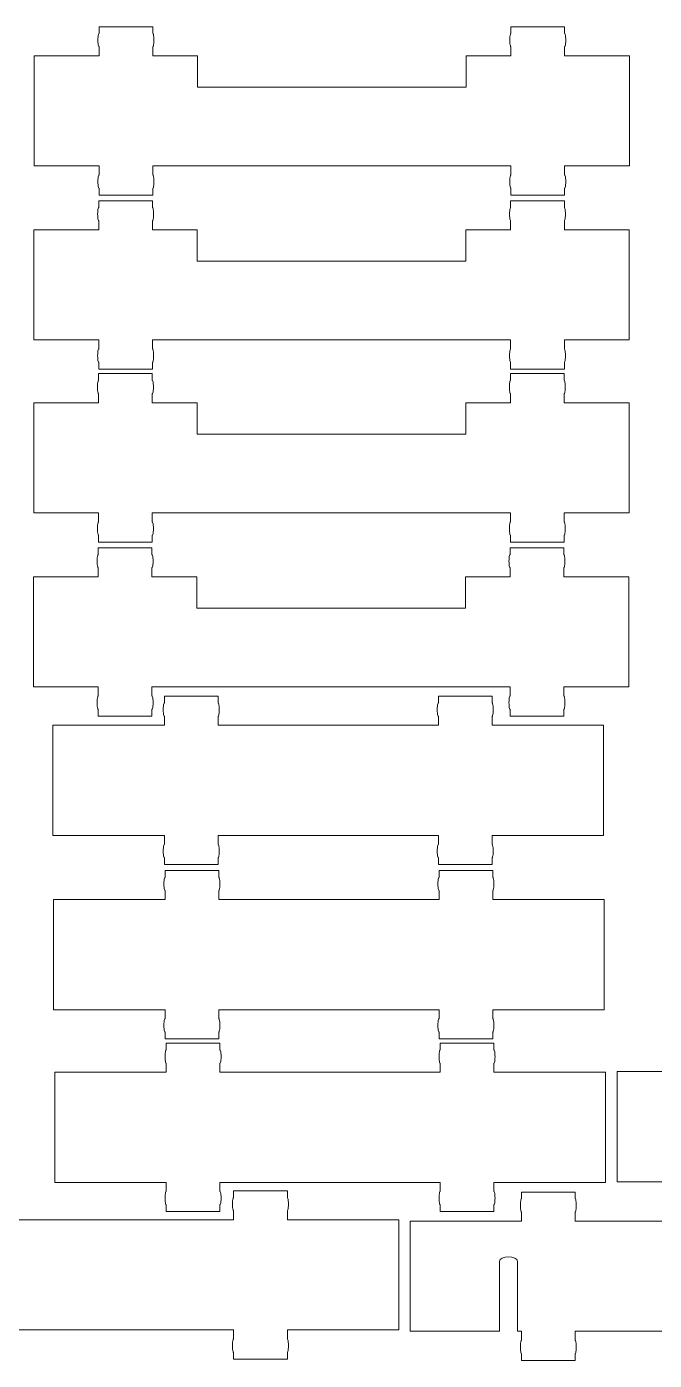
# Model space of a CAD drawing. Header units: millimetres. Extents: x 6 to 617, y 2 to 305.
# Drawn here: x 438.3 to 508.4, y 5.4 to 154.3 of the extents above; entities that cross this region are included whole.
import ezdxf

# ---------------------------------------------------------------- set-up
doc = ezdxf.new("R2010")
doc.units = ezdxf.units.MM
doc.header["$LTSCALE"] = 12.7
doc.layers.add('Visible', color=1, linetype='Continuous', lineweight=13)

msp = doc.modelspace()

# ---------------------------------------------------------------- linework, layer by layer
at = {"layer": 'Visible'}
for p, q in [((446.35, 153.54), (446.35, 154.29)), ((452.35, 154.29), (446.35, 154.29)), ((452.35, 153.54), (452.35, 154.29)), ((492.35, 153.54), (492.35, 154.29)), ((492.35, 154.29), (498.35, 154.29)), ((498.35, 153.54), (498.35, 154.29)), ((446.35, 151.04), (446.35, 152.04)), ((452.35, 151.04), (452.35, 152.04)), ((492.35, 151.04), (492.35, 152.04)), ((498.35, 151.04), (498.35, 152.04)), ((439.1, 138.74), (439.1, 151.04)), ((446.35, 151.04), (439.1, 151.04)), ((457.35, 151.04), (452.35, 151.04)), ((457.35, 151.04), (457.35, 147.54)), ((487.35, 151.04), (487.35, 147.54)), ((492.35, 151.04), (487.35, 151.04)), ((505.6, 151.04), (498.35, 151.04)), ((505.6, 138.74), (505.6, 151.04)), ((487.35, 147.54), (457.35, 147.54)), ((446.35, 138.74), (439.1, 138.74)), ((446.35, 138.74), (446.35, 137.74)), ((492.35, 138.74), (452.35, 138.74)), ((452.35, 138.74), (452.35, 137.74)), ((492.35, 138.74), (492.35, 137.74)), ((505.6, 138.74), (498.35, 138.74)), ((498.35, 138.74), (498.35, 137.74)), ((446.35, 136.24), (446.35, 135.49)), ((452.35, 136.24), (452.35, 135.49)), ((492.35, 136.24), (492.35, 135.49)), ((498.35, 136.24), (498.35, 135.49)), ((446.32, 134.1), (446.32, 134.85)), ((452.32, 134.85), (446.32, 134.85)), ((452.35, 135.49), (446.35, 135.49)), ((452.32, 134.1), (452.32, 134.85)), ((492.32, 134.1), (492.32, 134.85)), ((492.32, 134.85), (498.32, 134.85)), ((492.35, 135.49), (498.35, 135.49)), ((498.32, 134.1), (498.32, 134.85)), ((446.32, 131.6), (446.32, 132.6)), ((452.32, 131.6), (452.32, 132.6)), ((492.32, 131.6), (492.32, 132.6)), ((498.32, 131.6), (498.32, 132.6)), ((439.07, 119.3), (439.07, 131.6)), ((446.32, 131.6), (439.07, 131.6)), ((457.32, 131.6), (452.32, 131.6)), ((457.32, 131.6), (457.32, 128.1)), ((487.32, 131.6), (487.32, 128.1)), ((492.32, 131.6), (487.32, 131.6)), ((505.57, 131.6), (498.32, 131.6)), ((505.57, 119.3), (505.57, 131.6)), ((487.32, 128.1), (457.32, 128.1)), ((446.32, 119.3), (439.07, 119.3)), ((446.32, 119.3), (446.32, 118.3)), ((492.32, 119.3), (452.32, 119.3)), ((452.32, 119.3), (452.32, 118.3)), ((492.32, 119.3), (492.32, 118.3)), ((505.57, 119.3), (498.32, 119.3)), ((498.32, 119.3), (498.32, 118.3)), ((446.32, 116.8), (446.32, 116.05)), ((452.32, 116.8), (452.32, 116.05)), ((492.32, 116.8), (492.32, 116.05)), ((498.32, 116.8), (498.32, 116.05)), ((446.3, 114.79), (446.3, 115.54)), ((452.3, 115.54), (446.3, 115.54)), ((452.32, 116.05), (446.32, 116.05)), ((452.3, 114.79), (452.3, 115.54)), ((492.3, 114.79), (492.3, 115.54)), ((492.3, 115.54), (498.3, 115.54)), ((492.32, 116.05), (498.32, 116.05)), ((498.3, 114.79), (498.3, 115.54)), ((446.3, 112.29), (446.3, 113.29)), ((452.3, 112.29), (452.3, 113.29)), ((492.3, 112.29), (492.3, 113.29)), ((498.3, 112.29), (498.3, 113.29)), ((439.05, 99.99), (439.05, 112.29)), ((446.3, 112.29), (439.05, 112.29)), ((457.3, 112.29), (452.3, 112.29)), ((457.3, 112.29), (457.3, 108.79)), ((487.3, 112.29), (487.3, 108.79)), ((492.3, 112.29), (487.3, 112.29)), ((505.55, 112.29), (498.3, 112.29)), ((505.55, 99.99), (505.55, 112.29)), ((487.3, 108.79), (457.3, 108.79)), ((446.3, 99.99), (439.05, 99.99)), ((446.3, 99.99), (446.3, 98.99)), ((492.3, 99.99), (452.3, 99.99)), ((452.3, 99.99), (452.3, 98.99)), ((492.3, 99.99), (492.3, 98.99)), ((505.55, 99.99), (498.3, 99.99)), ((498.3, 99.99), (498.3, 98.99)), ((446.3, 97.49), (446.3, 96.74)), ((452.3, 97.49), (452.3, 96.74)), ((492.3, 97.49), (492.3, 96.74)), ((498.3, 97.49), (498.3, 96.74)), ((446.26, 95.35), (446.26, 96.1)), ((452.26, 96.1), (446.26, 96.1)), ((452.3, 96.74), (446.3, 96.74)), ((452.26, 95.35), (452.26, 96.1)), ((492.26, 95.35), (492.26, 96.1)), ((492.26, 96.1), (498.26, 96.1)), ((492.3, 96.74), (498.3, 96.74)), ((498.26, 95.35), (498.26, 96.1)), ((446.26, 92.85), (446.26, 93.85)), ((452.26, 92.85), (452.26, 93.85)), ((492.26, 92.85), (492.26, 93.85)), ((498.26, 92.85), (498.26, 93.85)), ((439.01, 80.55), (439.01, 92.85)), ((446.26, 92.85), (439.01, 92.85)), ((457.26, 92.85), (452.26, 92.85)), ((457.26, 92.85), (457.26, 89.35)), ((487.26, 92.85), (487.26, 89.35)), ((492.26, 92.85), (487.26, 92.85)), ((505.51, 92.85), (498.26, 92.85)), ((505.51, 80.55), (505.51, 92.85)), ((487.26, 89.35), (457.26, 89.35)), ((446.26, 80.55), (439.01, 80.55)), ((446.26, 80.55), (446.26, 79.55)), ((492.26, 80.55), (452.26, 80.55)), ((452.26, 80.55), (452.26, 79.55)), ((492.26, 80.55), (492.26, 79.55)), ((505.51, 80.55), (498.26, 80.55)), ((498.26, 80.55), (498.26, 79.55)), ((453.65, 78.77), (453.65, 79.52)), ((459.65, 79.52), (453.65, 79.52)), ((459.65, 78.77), (459.65, 79.52)), ((484.25, 78.77), (484.25, 79.52)), ((484.25, 79.52), (490.25, 79.52)), ((490.25, 78.77), (490.25, 79.52)), ((446.26, 78.05), (446.26, 77.3)), ((452.26, 78.05), (452.26, 77.3)), ((492.26, 78.05), (492.26, 77.3)), ((498.26, 78.05), (498.26, 77.3)), ((441.2, 63.97), (441.2, 76.27)), ((453.65, 76.27), (441.2, 76.27)), ((452.26, 77.3), (446.26, 77.3)), ((453.65, 76.27), (453.65, 77.27)), ((459.65, 76.27), (459.65, 77.27)), ((484.25, 76.27), (459.65, 76.27)), ((484.25, 76.27), (484.25, 77.27)), ((490.25, 76.27), (490.25, 77.27)), ((502.7, 76.27), (490.25, 76.27)), ((492.26, 77.3), (498.26, 77.3)), ((502.7, 63.97), (502.7, 76.27)), ((453.65, 63.97), (441.2, 63.97)), ((453.65, 63.97), (453.65, 62.97)), ((484.25, 63.97), (459.65, 63.97)), ((459.65, 63.97), (459.65, 62.97)), ((484.25, 63.97), (484.25, 62.97)), ((502.7, 63.97), (490.25, 63.97)), ((490.25, 63.97), (490.25, 62.97)), ((453.65, 61.47), (453.65, 60.72)), ((459.65, 61.47), (459.65, 60.72)), ((484.25, 61.47), (484.25, 60.72)), ((490.25, 61.47), (490.25, 60.72)), ((459.65, 60.72), (453.65, 60.72)), ((453.72, 59.31), (453.72, 60.06)), ((459.72, 60.06), (453.72, 60.06)), ((459.72, 59.31), (459.72, 60.06)), ((484.25, 60.72), (490.25, 60.72)), ((484.32, 59.31), (484.32, 60.06)), ((484.32, 60.06), (490.32, 60.06)), ((490.32, 59.31), (490.32, 60.06)), ((441.27, 44.51), (441.27, 56.81)), ((453.72, 56.81), (441.27, 56.81)), ((453.72, 56.81), (453.72, 57.81)), ((459.72, 56.81), (459.72, 57.81)), ((484.32, 56.81), (459.72, 56.81)), ((484.32, 56.81), (484.32, 57.81)), ((490.32, 56.81), (490.32, 57.81)), ((502.77, 56.81), (490.32, 56.81)), ((502.77, 44.51), (502.77, 56.81)), ((453.72, 44.51), (441.27, 44.51)), ((453.72, 44.51), (453.72, 43.51)), ((484.32, 44.51), (459.72, 44.51)), ((459.72, 44.51), (459.72, 43.51)), ((484.32, 44.51), (484.32, 43.51)), ((502.77, 44.51), (490.32, 44.51)), ((490.32, 44.51), (490.32, 43.51)), ((453.72, 42.01), (453.72, 41.26)), ((459.72, 42.01), (459.72, 41.26)), ((484.32, 42.01), (484.32, 41.26)), ((490.32, 42.01), (490.32, 41.26)), ((459.72, 41.26), (453.72, 41.26)), ((453.85, 40.02), (453.85, 40.77)), ((459.85, 40.77), (453.85, 40.77)), ((459.85, 40.02), (459.85, 40.77)), ((484.32, 41.26), (490.32, 41.26)), ((484.45, 40.02), (484.45, 40.77)), ((484.45, 40.77), (490.45, 40.77)), ((490.45, 40.02), (490.45, 40.77)), ((441.4, 25.22), (441.4, 37.52)), ((453.85, 37.52), (441.4, 37.52)), ((453.85, 37.52), (453.85, 38.52)), ((459.85, 37.52), (459.85, 38.52)), ((484.45, 37.52), (459.85, 37.52)), ((484.45, 37.52), (484.45, 38.52)), ((490.45, 37.52), (490.45, 38.52)), ((502.9, 37.52), (490.45, 37.52)), ((502.9, 25.22), (502.9, 37.52)), ((504.22, 25.29), (504.22, 37.59)), ((516.67, 37.59), (504.22, 37.59)), ((453.85, 25.22), (441.4, 25.22)), ((453.85, 25.22), (453.85, 24.22)), ((484.45, 25.22), (459.85, 25.22)), ((459.85, 25.22), (459.85, 24.22)), ((461.38, 23.54), (461.38, 24.29)), ((461.38, 24.29), (467.38, 24.29)), ((467.38, 23.54), (467.38, 24.29)), ((484.45, 25.22), (484.45, 24.22)), ((502.9, 25.22), (490.45, 25.22)), ((490.45, 25.22), (490.45, 24.22)), ((493.53, 23.4), (493.53, 24.15)), ((499.53, 24.15), (493.53, 24.15)), ((499.53, 23.4), (499.53, 24.15)), ((514.22, 25.29), (504.22, 25.29)), ((453.85, 22.72), (453.85, 21.97)), ((459.85, 22.72), (459.85, 21.97)), ((484.45, 22.72), (484.45, 21.97)), ((490.45, 22.72), (490.45, 21.97)), ((461.38, 21.04), (436.78, 21.04)), ((459.85, 21.97), (453.85, 21.97)), ((461.38, 21.04), (461.38, 22.04)), ((467.38, 21.04), (467.38, 22.04)), ((479.83, 21.04), (467.38, 21.04)), ((479.83, 8.74), (479.83, 21.04)), ((481.08, 8.6), (481.08, 20.9)), ((493.53, 20.9), (481.08, 20.9)), ((484.45, 21.97), (490.45, 21.97)), ((493.53, 20.9), (493.53, 21.9)), ((499.53, 20.9), (499.53, 21.9)), ((524.13, 20.9), (499.53, 20.9)), ((491.08, 8.6), (491.08, 16.4)), ((493.08, 8.6), (493.08, 16.4)), ((461.38, 8.74), (436.78, 8.74)), ((461.38, 8.74), (461.38, 7.74)), ((479.83, 8.74), (467.38, 8.74)), ((467.38, 8.74), (467.38, 7.74)), ((491.08, 8.6), (481.08, 8.6)), ((493.53, 8.6), (493.08, 8.6)), ((493.53, 8.6), (493.53, 7.6)), ((524.13, 8.6), (499.53, 8.6)), ((499.53, 8.6), (499.53, 7.6)), ((461.38, 6.24), (461.38, 5.49)), ((467.38, 6.24), (467.38, 5.49)), ((493.53, 6.1), (493.53, 5.35)), ((499.53, 6.1), (499.53, 5.35)), ((461.38, 5.49), (467.38, 5.49)), ((499.53, 5.35), (493.53, 5.35))]:
    msp.add_line(p, q, dxfattribs=at)
for centre, major_axis, ratio, start_param, end_param in [((446.35, 152.79), (0, 0.75), 0.166667, 0, 3.141593), ((452.35, 152.79), (0, -0.75), 0.166667, 0, 3.141593), ((492.35, 152.79), (0, 0.75), 0.166667, 0, 3.141593), ((498.35, 152.79), (0, -0.75), 0.166667, 0, 3.141593), ((446.35, 136.99), (0, 0.75), 0.166667, 0, 3.141593), ((452.35, 136.99), (0, -0.75), 0.166667, 0, 3.141593), ((492.35, 136.99), (0, 0.75), 0.166667, 0, 3.141593), ((498.35, 136.99), (0, -0.75), 0.166667, 0, 3.141593), ((446.32, 133.35), (0, 0.75), 0.166667, 0, 3.141593), ((452.32, 133.35), (0, -0.75), 0.166667, 0, 3.141593), ((492.32, 133.35), (0, 0.75), 0.166667, 0, 3.141593), ((498.32, 133.35), (0, -0.75), 0.166667, 0, 3.141593), ((446.32, 117.55), (0, 0.75), 0.166667, 0, 3.141593), ((452.32, 117.55), (0, -0.75), 0.166667, 0, 3.141593), ((492.32, 117.55), (0, 0.75), 0.166667, 0, 3.141593), ((498.32, 117.55), (0, -0.75), 0.166667, 0, 3.141593), ((446.3, 114.04), (0, 0.75), 0.166667, 0, 3.141593), ((452.3, 114.04), (0, -0.75), 0.166667, 0, 3.141593), ((492.3, 114.04), (0, 0.75), 0.166667, 0, 3.141593), ((498.3, 114.04), (0, -0.75), 0.166667, 0, 3.141593), ((446.3, 98.24), (0, 0.75), 0.166667, 0, 3.141593), ((452.3, 98.24), (0, -0.75), 0.166667, 0, 3.141593), ((492.3, 98.24), (0, 0.75), 0.166667, 0, 3.141593), ((498.3, 98.24), (0, -0.75), 0.166667, 0, 3.141593), ((446.26, 94.6), (0, 0.75), 0.166667, 0, 3.141593), ((452.26, 94.6), (0, -0.75), 0.166667, 0, 3.141593), ((492.26, 94.6), (0, 0.75), 0.166667, 0, 3.141593), ((498.26, 94.6), (0, -0.75), 0.166667, 0, 3.141593), ((446.26, 78.8), (0, 0.75), 0.166667, 0, 3.141593), ((452.26, 78.8), (0, -0.75), 0.166667, 0, 3.141593), ((492.26, 78.8), (0, 0.75), 0.166667, 0, 3.141593), ((498.26, 78.8), (0, -0.75), 0.166667, 0, 3.141593), ((453.65, 78.02), (0, 0.75), 0.166667, 0, 3.141593), ((459.65, 78.02), (0, -0.75), 0.166667, 0, 3.141593), ((484.25, 78.02), (0, 0.75), 0.166667, 0, 3.141593), ((490.25, 78.02), (0, -0.75), 0.166667, 0, 3.141593), ((453.65, 62.22), (0, 0.75), 0.166667, 0, 3.141593), ((459.65, 62.22), (0, -0.75), 0.166667, 0, 3.141593), ((484.25, 62.22), (0, 0.75), 0.166667, 0, 3.141593), ((490.25, 62.22), (0, -0.75), 0.166667, 0, 3.141593), ((453.72, 58.56), (0, 0.75), 0.166667, 0, 3.141593), ((459.72, 58.56), (0, -0.75), 0.166667, 0, 3.141593), ((484.32, 58.56), (0, 0.75), 0.166667, 0, 3.141593), ((490.32, 58.56), (0, -0.75), 0.166667, 0, 3.141593), ((453.72, 42.76), (0, 0.75), 0.166667, 0, 3.141593), ((459.72, 42.76), (0, -0.75), 0.166667, 0, 3.141593), ((484.32, 42.76), (0, 0.75), 0.166667, 0, 3.141593), ((490.32, 42.76), (0, -0.75), 0.166667, 0, 3.141593), ((453.85, 39.27), (0, 0.75), 0.166667, 0, 3.141593), ((459.85, 39.27), (0, -0.75), 0.166667, 0, 3.141593), ((484.45, 39.27), (0, 0.75), 0.166667, 0, 3.141593), ((490.45, 39.27), (0, -0.75), 0.166667, 0, 3.141593), ((453.85, 23.47), (0, 0.75), 0.166667, 0, 3.141593), ((459.85, 23.47), (0, -0.75), 0.166667, 0, 3.141593), ((484.45, 23.47), (0, 0.75), 0.166667, 0, 3.141593), ((490.45, 23.47), (0, -0.75), 0.166667, 0, 3.141593), ((461.38, 22.79), (0, 0.75), 0.166667, 0, 3.141593), ((467.38, 22.79), (0, -0.75), 0.166667, 0, 3.141593), ((493.53, 22.65), (0, 0.75), 0.166667, 0, 3.141593), ((499.53, 22.65), (0, -0.75), 0.166667, 0, 3.141593), ((492.08, 16.4), (-1, 0), 0.5, 3.141593, 6.283185), ((461.38, 6.99), (0, 0.75), 0.166667, 0, 3.141593), ((467.38, 6.99), (0, -0.75), 0.166667, 0, 3.141593), ((493.53, 6.85), (0, 0.75), 0.166667, 0, 3.141593), ((499.53, 6.85), (0, -0.75), 0.166667, 0, 3.141593)]:
    msp.add_ellipse(centre, major_axis=major_axis, ratio=ratio, start_param=start_param, end_param=end_param, dxfattribs=at)

doc.saveas('drawing.dxf')
